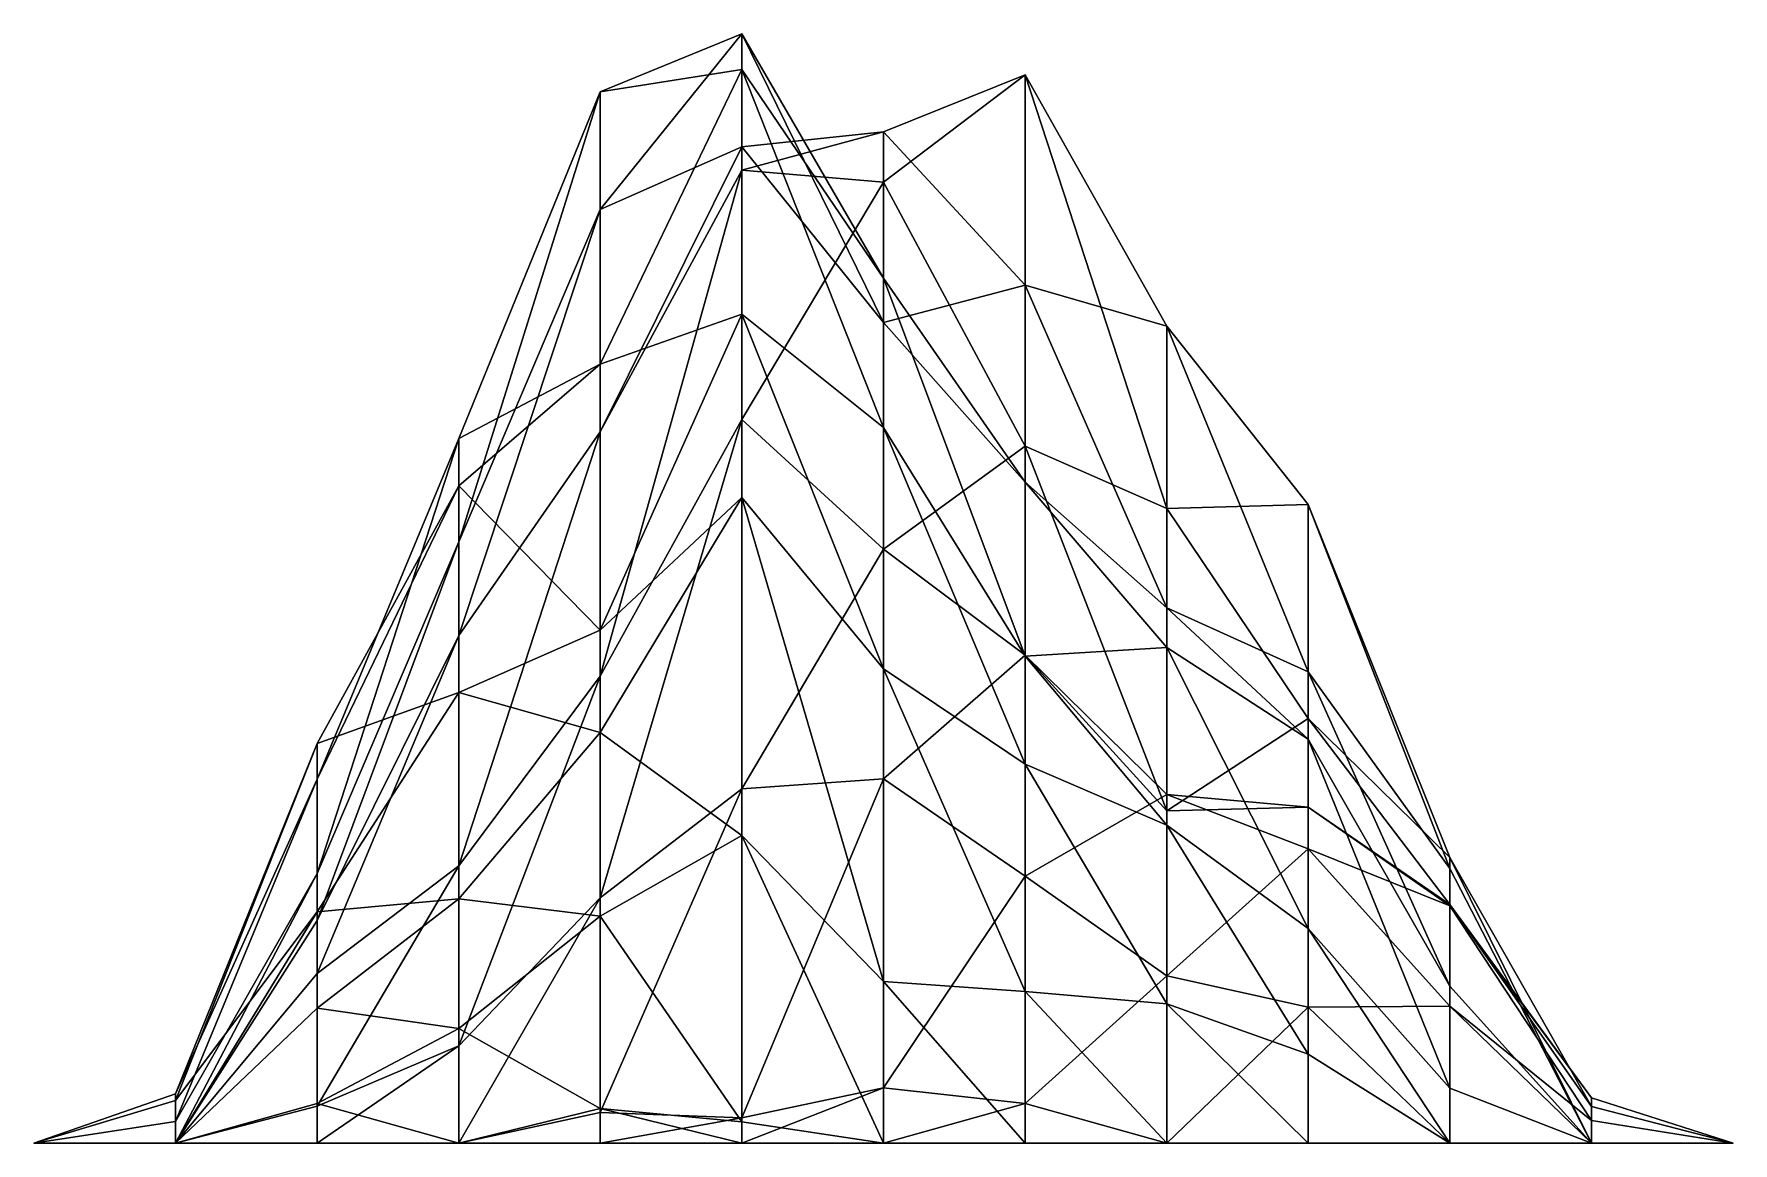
# Model space of a CAD drawing. Extents: x -1699 to 1699, y 0 to 2218.
import ezdxf

# ---------------------------------------------------------------- set-up
doc = ezdxf.new("R2010")
doc.units = 0
doc.layers.add('hill', color=250, linetype='CONTINUOUS')

msp = doc.modelspace()

# ---------------------------------------------------------------- meshes
at = {"layer": 'hill'}
mesh = msp.add_polyface(dxfattribs=at)
corners = [(-283.174971, 708.124697, 994.498678), (-283.174971, 1447.460806, 745.874008), (0, 1187.520484, 745.874008), (-566.349941, 934.022786, 745.874008), (-566.349941, 1422.39846, 497.249339), (-283.174971, 1945.61071, 497.249339), (0, 1921.770017, 497.249339), (-849.524912, 1014.927382, 497.249339), (-849.524912, 1202.619793, 248.624669), (-566.349941, 1867.32691, 248.624669), (-283.174971, 1992.252105, 248.624669), (0, 2022.308018, 248.624669), (-849.524912, 1409.031527), (-566.349941, 2102.816541), (-283.174971, 2218.30052), (0, 1641.016166), (-849.524912, 1314.286056, -248.624669), (-566.349941, 1557.893885, -248.624669), (-283.174971, 2146.93672, -248.624669), (0, 1729.921926, -248.624669), (-849.524912, 901.081177, -497.249339), (-566.349941, 1025.635897, -497.249339), (-283.174971, 1658.168466, -497.249339), (0, 1430.971308, -497.249339), (-566.349941, 820.989233, -745.874008), (-283.174971, 1291.182111, -745.874008), (0, 948.584923, -745.874008), (-1132.699882, 539.27044, 248.624669), (-1132.699882, 727.595427), (-1132.699882, 799.147178, -248.624669)]
mesh.append_faces([[corners[k] for k in face] for face in [(0, 1, 2), (3, 4, 5), (1, 5, 6), (7, 8, 9), (4, 9, 10), (5, 10, 11), (8, 12, 13), (9, 13, 14), (10, 14, 15), (12, 16, 17), (13, 17, 18), (14, 18, 19), (16, 20, 21), (17, 21, 22), (18, 22, 23), (21, 24, 25), (22, 25, 26), (3, 5, 1), (1, 6, 2), (7, 9, 4), (4, 10, 5), (5, 11, 6), (27, 12, 8), (8, 13, 9), (9, 14, 10), (10, 15, 11), (28, 16, 12), (12, 17, 13), (13, 18, 14), (14, 19, 15), (29, 20, 16), (16, 21, 17), (17, 22, 18), (18, 23, 19), (21, 25, 22), (22, 26, 23)]])
mesh = msp.add_polyface(dxfattribs=at)
corners = [(0, 728.629366, 994.498678), (0, 1187.520484, 745.874008), (283.174971, 975.616368, 745.874008), (0, 1921.770017, 497.249339), (283.174971, 1393.822666, 497.249339), (566.349941, 664.399927, 497.249339), (0, 2022.308018, 248.624669), (283.174971, 2136.905293, 248.624669), (566.349941, 1269.107916, 248.624669), (849.524912, 849.193872, 248.624669), (0, 1641.016166), (283.174971, 1716.170951), (566.349941, 1633.946322), (849.524912, 1276.83849), (1132.699882, 571.419181), (0, 1729.921926, -248.624669), (283.174971, 1322.117348, -248.624669), (566.349941, 1070.794134, -248.624669), (849.524912, 942.332807, -248.624669), (1132.699882, 549.287139, -248.624669), (0, 1430.971308, -497.249339), (283.174971, 973.910704, -497.249339), (566.349941, 991.268771, -497.249339), (849.524912, 807.971261, -497.249339), (0, 948.584923, -745.874008), (283.174971, 758.006144, -745.874008), (566.349941, 636.067291, -745.874008), (283.174971, 533.48314, 994.498678), (566.349941, 697.105486, 745.874008)]
mesh.append_faces([[corners[k] for k in face] for face in [(0, 1, 2), (1, 3, 4), (2, 4, 5), (3, 6, 7), (4, 7, 8), (5, 8, 9), (6, 10, 11), (7, 11, 12), (8, 12, 13), (9, 13, 14), (10, 15, 16), (11, 16, 17), (12, 17, 18), (13, 18, 19), (15, 20, 21), (16, 21, 22), (17, 22, 23), (20, 24, 25), (21, 25, 26), (0, 2, 27), (1, 4, 2), (2, 5, 28), (3, 7, 4), (4, 8, 5), (6, 11, 7), (7, 12, 8), (8, 13, 9), (10, 16, 11), (11, 17, 12), (12, 18, 13), (13, 19, 14), (15, 21, 16), (16, 22, 17), (17, 23, 18), (20, 25, 21), (21, 26, 22)]])
mesh = msp.add_polyface(dxfattribs=at)
corners = [(-566.349941, 61.321504, 1243.123347), (-566.349941, 490.302917, 994.498678), (-283.174971, 708.124697, 994.498678), (-283.174971, 50.592456, 1243.123347), (0, 728.629366, 994.498678), (-1132.699882, 73.452001, 994.498678), (-1132.699882, 338.815668, 745.874008), (-849.524912, 554.221248, 745.874008), (-849.524912, 194.580304, 994.498678), (-566.349941, 934.022786, 745.874008), (-283.174971, 1447.460806, 745.874008), (-1132.699882, 444.862619, 497.249339), (-849.524912, 1014.927382, 497.249339), (-566.349941, 1422.39846, 497.249339), (-1132.699882, 539.27044, 248.624669), (-849.524912, 1202.619793, 248.624669), (-1132.699882, 727.595427), (-849.524912, 1409.031527), (-1415.874853, 98.41238), (-1415.874853, 84.855541, -248.624669), (-1132.699882, 799.147178, -248.624669), (-849.524912, 1314.286056, -248.624669), (-1132.699882, 462.176621, -497.249339), (-849.524912, 901.081177, -497.249339), (-1132.699882, 269.584711, -745.874008), (-849.524912, 488.311054, -745.874008), (-566.349941, 820.989233, -745.874008), (-849.524912, 229.015912, -994.498678), (-566.349941, 454.039958, -994.498678), (-283.174971, 614.867106, -994.498678), (-283.174971, 1291.182111, -745.874008), (0, 323.142624, -994.498678), (0, 110.346672, 1243.123347), (0, 1187.520484, 745.874008), (-1415.874853, 0, 497.249339), (-1415.874853, 42.920249, 248.624669), (-566.349941, 1025.635897, -497.249339), (0, 948.584923, -745.874008), (-283.174971, 42.310926, -1243.123347), (0, 0, -1243.123347)]
mesh.append_faces([[corners[k] for k in face] for face in [(0, 1, 2), (3, 2, 4), (5, 6, 7), (8, 7, 9), (1, 9, 10), (6, 11, 12), (7, 12, 13), (11, 14, 15), (14, 16, 17), (18, 19, 20), (16, 20, 21), (20, 22, 23), (22, 24, 25), (23, 25, 26), (25, 27, 28), (26, 28, 29), (30, 29, 31), (3, 4, 32), (8, 9, 1), (1, 10, 2), (2, 33, 4), (6, 12, 7), (7, 13, 9), (34, 14, 11), (11, 15, 12), (35, 16, 14), (18, 20, 16), (19, 22, 20), (22, 25, 23), (23, 26, 36), (24, 27, 25), (25, 28, 26), (26, 29, 30), (30, 31, 37), (28, 38, 29), (29, 39, 31)]])
mesh = msp.add_polyface(dxfattribs=at)
corners = [(0, 110.346672, 1243.123347), (0, 728.629366, 994.498678), (283.174971, 533.48314, 994.498678), (283.174971, 78.74643, 1243.123347), (566.349941, 334.300286, 994.498678), (283.174971, 975.616368, 745.874008), (566.349941, 697.105486, 745.874008), (849.524912, 588.233691, 745.874008), (849.524912, 271.841949, 994.498678), (1132.699882, 273.735736, 745.874008), (566.349941, 664.399927, 497.249339), (849.524912, 672.051618, 497.249339), (1132.699882, 474.307346, 497.249339), (1415.874853, 45.147403, 497.249339), (849.524912, 849.193872, 248.624669), (1132.699882, 476.927368, 248.624669), (1415.874853, 90.219885, 248.624669), (1132.699882, 571.419181), (1415.874853, 73.175966), (1132.699882, 549.287139, -248.624669), (1415.874853, 0, -248.624669), (849.524912, 942.332807, -248.624669), (849.524912, 807.971261, -497.249339), (1132.699882, 313.923951, -497.249339), (1415.874853, 0, -497.249339), (566.349941, 991.268771, -497.249339), (566.349941, 636.067291, -745.874008), (849.524912, 428.828593, -745.874008), (1132.699882, 109.547794, -745.874008), (0, 948.584923, -745.874008), (0, 323.142624, -994.498678), (283.174971, 303.022042, -994.498678), (283.174971, 758.006144, -745.874008), (566.349941, 278.494844, -994.498678), (849.524912, 177.563103, -994.498678), (283.174971, 0, -1243.123347)]
mesh.append_faces([[corners[k] for k in face] for face in [(0, 1, 2), (3, 2, 4), (2, 5, 6), (4, 6, 7), (8, 7, 9), (6, 10, 11), (7, 11, 12), (9, 12, 13), (11, 14, 15), (12, 15, 16), (15, 17, 18), (17, 19, 20), (21, 22, 23), (19, 23, 24), (25, 26, 27), (22, 27, 28), (29, 30, 31), (32, 31, 33), (26, 33, 34), (0, 2, 3), (2, 6, 4), (4, 7, 8), (6, 11, 7), (7, 12, 9), (10, 14, 11), (11, 15, 12), (14, 17, 15), (15, 18, 16), (17, 20, 18), (21, 23, 19), (25, 27, 22), (22, 28, 23), (29, 31, 32), (32, 33, 26), (26, 34, 27), (30, 35, 31)]])
mesh = msp.add_polyface(dxfattribs=at)
corners = [(-1699.049823, 0, 1491.748017), (-1699.049823, 0, 1243.123347), (-1415.874853, 0, 1243.123347), (-1415.874853, 0, 1491.748017), (-1132.699882, 0, 1243.123347), (-1699.049823, 0, 994.498678), (-1415.874853, 0, 994.498678), (-1132.699882, 73.452001, 994.498678), (-1699.049823, 0, 745.874008), (-1415.874853, 0, 745.874008), (-1132.699882, 338.815668, 745.874008), (-1699.049823, 0, 497.249339), (-1415.874853, 0, 497.249339), (-1132.699882, 444.862619, 497.249339), (-1699.049823, 0, 248.624669), (-1415.874853, 42.920249, 248.624669), (-1132.699882, 539.27044, 248.624669), (-1699.049823, 0), (-1415.874853, 98.41238), (-1132.699882, 727.595427), (-1699.049823, 0, -248.624669), (-1415.874853, 84.855541, -248.624669), (-1699.049823, 0, -497.249339), (-1415.874853, 0, -497.249339), (-1132.699882, 462.176621, -497.249339), (-1699.049823, 0, -745.874008), (-1415.874853, 0, -745.874008), (-1132.699882, 269.584711, -745.874008), (-1699.049823, 0, -994.498678), (-1415.874853, 0, -994.498678), (-1132.699882, 79.19149, -994.498678), (-1699.049823, 0, -1243.123347), (-1415.874853, 0, -1243.123347), (-1132.699882, 0, -1243.123347), (-1699.049823, 0, -1491.748017), (-1415.874853, 0, -1491.748017), (-1132.699882, 0, -1491.748017), (-1132.699882, 0, 1491.748017)]
mesh.append_faces([[corners[k] for k in face] for face in [(0, 1, 2), (3, 2, 4), (1, 5, 6), (2, 6, 7), (5, 8, 9), (6, 9, 10), (8, 11, 12), (9, 12, 13), (11, 14, 15), (12, 15, 16), (14, 17, 18), (15, 18, 19), (17, 20, 21), (20, 22, 23), (21, 23, 24), (22, 25, 26), (23, 26, 27), (25, 28, 29), (26, 29, 30), (28, 31, 32), (29, 32, 33), (31, 34, 35), (32, 35, 36), (0, 2, 3), (3, 4, 37), (1, 6, 2), (5, 9, 6), (8, 12, 9), (11, 15, 12), (14, 18, 15), (17, 21, 18), (20, 23, 21), (22, 26, 23), (25, 29, 26), (28, 32, 29), (31, 35, 32)]])
mesh = msp.add_polyface(dxfattribs=at)
corners = [(-1132.699882, 0, 1491.748017), (-1132.699882, 0, 1243.123347), (-849.524912, 0, 1243.123347), (-849.524912, 0, 1491.748017), (-566.349941, 61.321504, 1243.123347), (-566.349941, 0, 1491.748017), (-283.174971, 50.592456, 1243.123347), (-283.174971, 0, 1491.748017), (0, 110.346672, 1243.123347), (-1132.699882, 73.452001, 994.498678), (-849.524912, 194.580304, 994.498678), (-566.349941, 490.302917, 994.498678), (-1132.699882, 269.584711, -745.874008), (-1132.699882, 79.19149, -994.498678), (-849.524912, 229.015912, -994.498678), (-1132.699882, 0, -1243.123347), (-849.524912, 0, -1243.123347), (-566.349941, 68.727756, -1243.123347), (-566.349941, 454.039958, -994.498678), (-283.174971, 42.310926, -1243.123347), (-283.174971, 614.867106, -994.498678), (0, 0, -1243.123347), (-1132.699882, 0, -1491.748017), (-849.524912, 0, -1491.748017), (-566.349941, 0, -1491.748017), (-283.174971, 0, -1491.748017), (0, 0, -1491.748017), (0, 0, 1491.748017), (-1415.874853, 0, 1243.123347), (-283.174971, 708.124697, 994.498678), (-1415.874853, 0, 994.498678), (-1132.699882, 338.815668, 745.874008), (-849.524912, 554.221248, 745.874008), (-1415.874853, 0, 745.874008), (-1132.699882, 444.862619, 497.249339), (-1415.874853, 0, -497.249339), (-1132.699882, 462.176621, -497.249339), (-1415.874853, 0, -745.874008), (-1415.874853, 0, -994.498678), (-1415.874853, 0, -1243.123347)]
mesh.append_faces([[corners[k] for k in face] for face in [(0, 1, 2), (3, 2, 4), (5, 4, 6), (7, 6, 8), (1, 9, 10), (2, 10, 11), (12, 13, 14), (13, 15, 16), (14, 16, 17), (18, 17, 19), (20, 19, 21), (15, 22, 23), (16, 23, 24), (17, 24, 25), (19, 25, 26), (0, 2, 3), (3, 4, 5), (5, 6, 7), (7, 8, 27), (28, 9, 1), (1, 10, 2), (2, 11, 4), (4, 29, 6), (30, 31, 9), (9, 32, 10), (33, 34, 31), (35, 12, 36), (37, 13, 12), (38, 15, 13), (13, 16, 14), (14, 17, 18), (39, 22, 15), (15, 23, 16), (16, 24, 17), (17, 25, 19), (19, 26, 21)]])
mesh = msp.add_polyface(dxfattribs=at)
corners = [(1415.874853, 0, 1491.748017), (1415.874853, 0, 1243.123347), (1699.049823, 0, 1243.123347), (1415.874853, 0, 994.498678), (1699.049823, 0, 994.498678), (1415.874853, 0, 745.874008), (1699.049823, 0, 745.874008), (1415.874853, 45.147403, 497.249339), (1699.049823, 0, 497.249339), (1415.874853, 90.219885, 248.624669), (1699.049823, 0, 248.624669), (1415.874853, 73.175966), (1699.049823, 0), (1415.874853, 0, -248.624669), (1699.049823, 0, -248.624669), (1415.874853, 0, -497.249339), (1699.049823, 0, -497.249339), (1415.874853, 0, -745.874008), (1699.049823, 0, -745.874008), (1415.874853, 0, -994.498678), (1699.049823, 0, -994.498678), (1132.699882, 0, -994.498678), (1132.699882, 0, -1243.123347), (1415.874853, 0, -1243.123347), (1699.049823, 0, -1243.123347), (1132.699882, 0, -1491.748017), (1415.874853, 0, -1491.748017), (1699.049823, 0, -1491.748017), (1132.699882, 0, 1491.748017), (1699.049823, 0, 1491.748017), (1132.699882, 0, 1243.123347), (1132.699882, 0, 994.498678), (1132.699882, 273.735736, 745.874008), (1132.699882, 474.307346, 497.249339), (1132.699882, 549.287139, -248.624669), (1132.699882, 313.923951, -497.249339), (1132.699882, 109.547794, -745.874008)]
mesh.append_faces([[corners[k] for k in face] for face in [(0, 1, 2), (1, 3, 4), (3, 5, 6), (5, 7, 8), (7, 9, 10), (9, 11, 12), (11, 13, 14), (13, 15, 16), (15, 17, 18), (17, 19, 20), (21, 22, 23), (19, 23, 24), (22, 25, 26), (23, 26, 27), (28, 1, 0), (0, 2, 29), (30, 3, 1), (1, 4, 2), (31, 5, 3), (3, 6, 4), (32, 7, 5), (5, 8, 6), (33, 9, 7), (7, 10, 8), (9, 12, 10), (11, 14, 12), (34, 15, 13), (13, 16, 14), (35, 17, 15), (15, 18, 16), (36, 19, 17), (17, 20, 18), (21, 23, 19), (19, 24, 20), (22, 26, 23), (23, 27, 24)]])
mesh = msp.add_polyface(dxfattribs=at)
corners = [(0, 0, 1491.748017), (0, 110.346672, 1243.123347), (283.174971, 78.74643, 1243.123347), (283.174971, 0, 1491.748017), (566.349941, 0, 1243.123347), (566.349941, 0, 1491.748017), (849.524912, 0, 1243.123347), (849.524912, 0, 1491.748017), (1132.699882, 0, 1243.123347), (1132.699882, 0, 1491.748017), (1415.874853, 0, 1243.123347), (566.349941, 334.300286, 994.498678), (849.524912, 271.841949, 994.498678), (1132.699882, 0, 994.498678), (1415.874853, 0, 994.498678), (1132.699882, 273.735736, 745.874008), (1415.874853, 0, 745.874008), (1132.699882, 313.923951, -497.249339), (1132.699882, 109.547794, -745.874008), (1415.874853, 0, -745.874008), (849.524912, 428.828593, -745.874008), (849.524912, 177.563103, -994.498678), (1132.699882, 0, -994.498678), (1415.874853, 0, -994.498678), (0, 323.142624, -994.498678), (0, 0, -1243.123347), (283.174971, 0, -1243.123347), (283.174971, 303.022042, -994.498678), (566.349941, 0, -1243.123347), (566.349941, 278.494844, -994.498678), (849.524912, 0, -1243.123347), (1132.699882, 0, -1243.123347), (0, 0, -1491.748017), (283.174971, 0, -1491.748017), (566.349941, 0, -1491.748017), (849.524912, 0, -1491.748017), (1132.699882, 0, -1491.748017)]
mesh.append_faces([[corners[k] for k in face] for face in [(0, 1, 2), (3, 2, 4), (5, 4, 6), (7, 6, 8), (9, 8, 10), (4, 11, 12), (6, 12, 13), (8, 13, 14), (13, 15, 16), (17, 18, 19), (20, 21, 22), (18, 22, 23), (24, 25, 26), (27, 26, 28), (29, 28, 30), (21, 30, 31), (25, 32, 33), (26, 33, 34), (28, 34, 35), (30, 35, 36), (0, 2, 3), (3, 4, 5), (5, 6, 7), (7, 8, 9), (2, 11, 4), (4, 12, 6), (6, 13, 8), (12, 15, 13), (20, 22, 18), (27, 28, 29), (29, 30, 21), (21, 31, 22), (25, 33, 26), (26, 34, 28), (28, 35, 30), (30, 36, 31)]])

doc.saveas('drawing.dxf')
